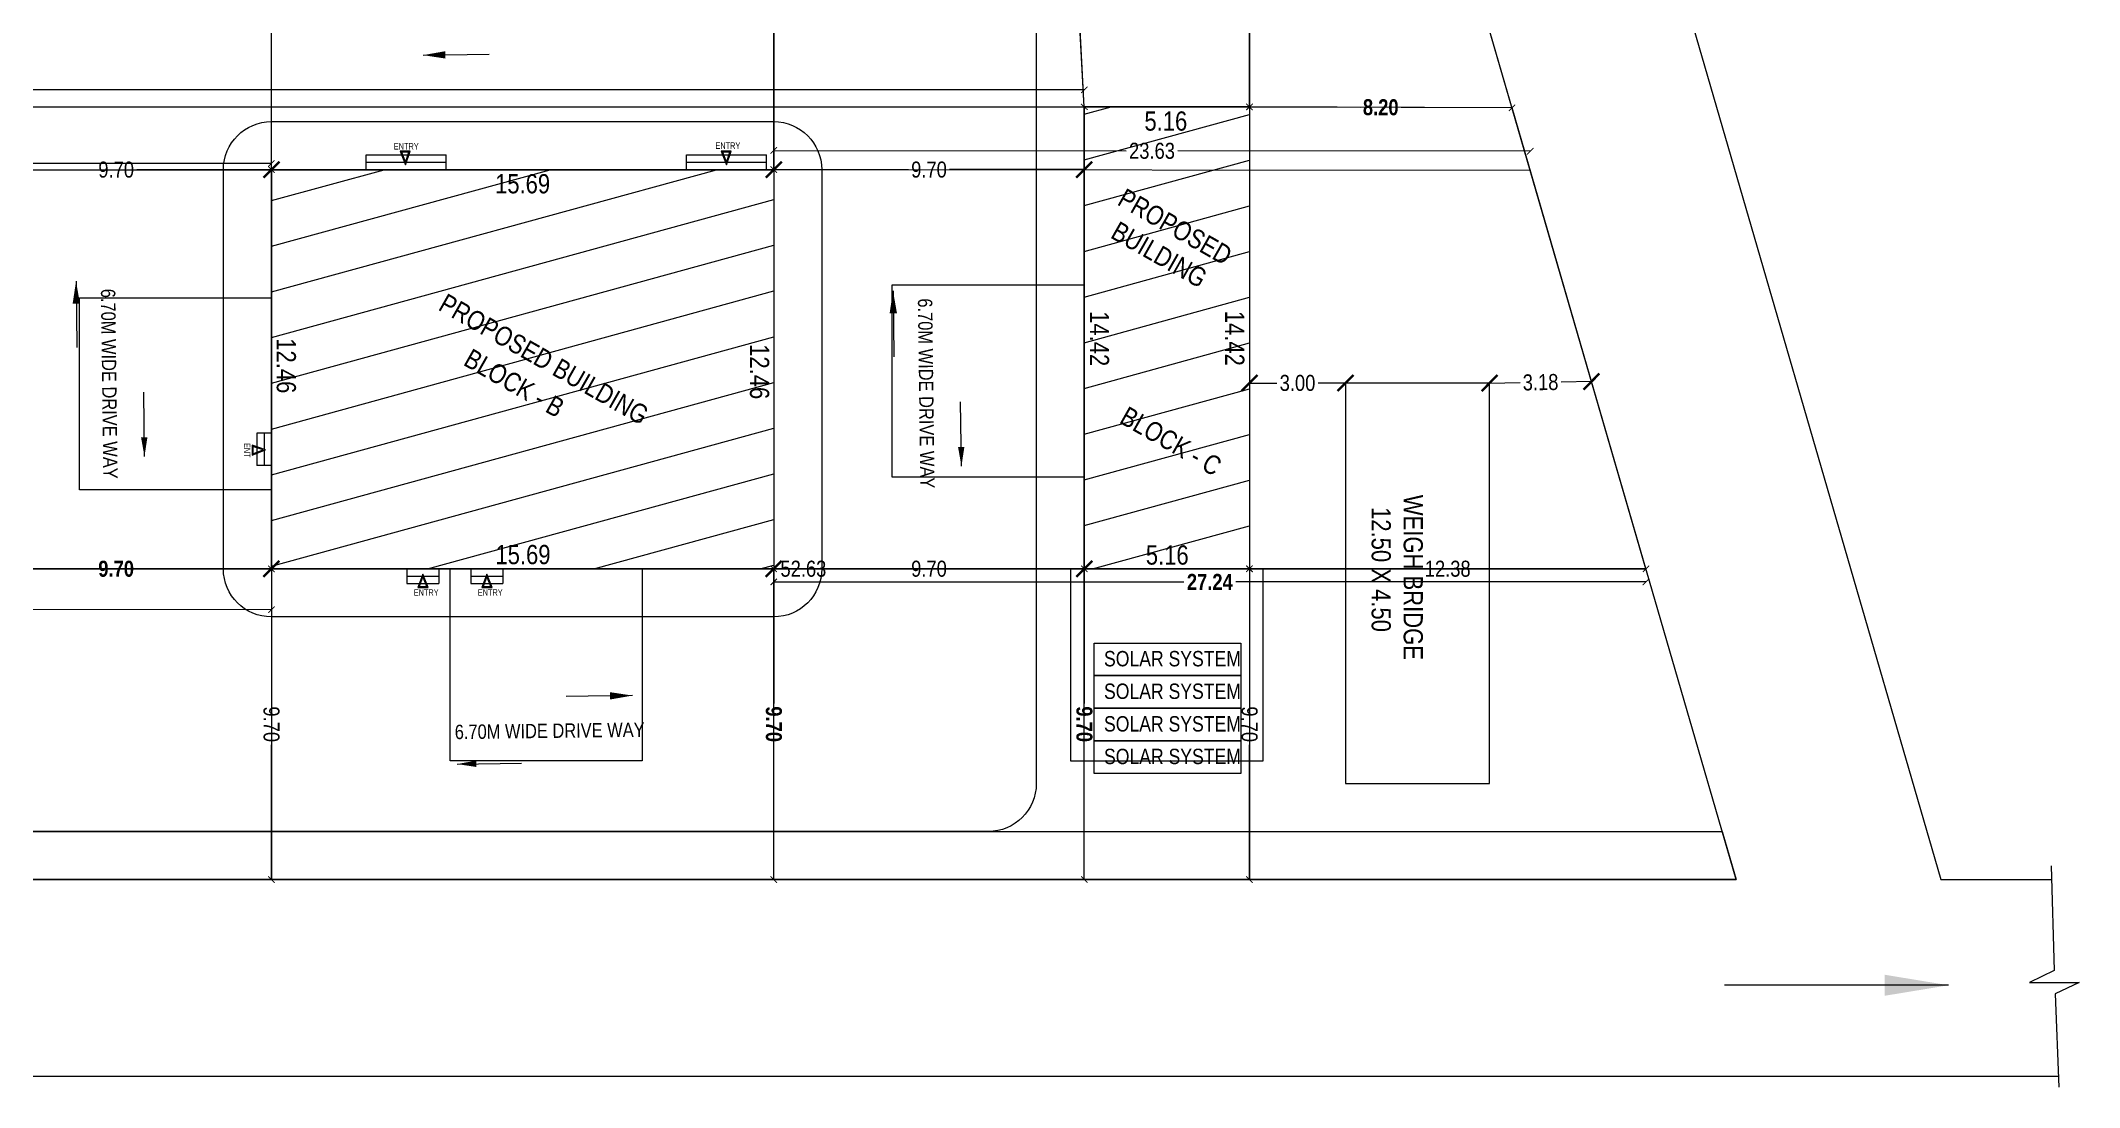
# Model space of a CAD drawing. Header units: metres. Extents: x -488 to 4759, y 38 to 2071.
# Drawn here: x 3137.4 to 3201.1, y 38.9 to 71.5 of the extents above; entities that cross this region are included whole.
import ezdxf

# ---------------------------------------------------------------- set-up
doc = ezdxf.new("R2010")
doc.units = ezdxf.units.M
doc.header["$MEASUREMENT"] = 0
doc.layers.add('0 @ 1', color=7, linetype='Continuous')
doc.styles.add('2', font='swissc.ttf', dxfattribs={"height": 0.23})
doc.styles.add('CODE', font='swissc.ttf', dxfattribs={"height": 0.25})
doc.dimstyles.new('OUTER', dxfattribs={"dimscale": 0, "dimtxt": 0.3, "dimasz": 0.18, "dimexe": 0.18, "dimexo": 0.0625, "dimgap": 0.09, "dimtad": 0, "dimzin": 0, "dimdsep": 46, "dimtxsty": 'CODE', "dimcen": 0.09, "dimse1": 1, "dimse2": 1, "dimclrd": 8, "dimclrt": 1, "dimadec": 0, "dimazin": 0, "dimtfac": 1, "dimtofl": 0, "dimtmove": 0, "dimatfit": 3, "dimfxl": 0, "dimtolj": 1, "dimtzin": 0, "dimarcsym": 0})
pattern_1 = [(15.353842, (-11974.0462, 6066.174), (-0.36407161, 1.32592491), [])]

# ---------------------------------------------------------------- blocks, each defined once
blk = doc.blocks.new('_ArchTick')
at = {"const_width": 0.15}
blk.add_lwpolyline([(-0.5, -0.5), (0.5, 0.5)], dxfattribs=at)
blk = doc.blocks.new('*D425')
at = {"color": 0, "lineweight": -2, "ltscale": 0.5}
for p, q in [((3144.623, 55.033), (3144.623, 50.825)), ((3144.623, 45.333), (3144.623, 49.542))]:
    blk.add_line(p, q, dxfattribs=at)
at = {"layer": 'Defpoints', "color": 0, "lineweight": -2, "ltscale": 0.5}
for p in [(3144.623, 55.033), (3144.623, 45.333), (3144.623, 45.333)]:
    blk.add_point(p, dxfattribs=at)
at = {"color": 0, "lineweight": -2, "ltscale": 0.5, "xscale": 0.2, "yscale": 0.2, "zscale": 0.2}
for p, rotation in [((3144.623, 55.033), 90.00044213212645), ((3144.623, 45.333), 270.0004421321265)]:
    blk.add_blockref('_ArchTick', p, dxfattribs=dict(at, rotation=rotation))
at = {"color": 0, "ltscale": 0.5, "insert": (3144.623, 50.183), "char_height": 0.25, "attachment_point": 5, "rotation": 270.00044, "style": 'CODE'}
blk.add_mtext('\\A1;{\\H2x;9.70}', dxfattribs=at)
blk = doc.blocks.new('*D424')
at = {"color": 0, "lineweight": -2}
for p, q in [((3134.923, 55.033), (3139.129, 55.033)), ((3144.623, 55.033), (3140.417, 55.033))]:
    blk.add_line(p, q, dxfattribs=at)
at = {"layer": 'Defpoints', "color": 0, "lineweight": -2}
for p in [(3134.923, 55.033), (3144.623, 55.033), (3144.623, 55.033)]:
    blk.add_point(p, dxfattribs=at)
at = {"color": 0, "lineweight": -2, "xscale": 0.5, "yscale": 0.5, "zscale": 0.5}
for p, rotation in [((3134.923, 55.033), 180.0004421321315), ((3144.623, 55.033), 0.0004421321314926)]:
    blk.add_blockref('_ArchTick', p, dxfattribs=dict(at, rotation=rotation))
at = {"color": 0, "lineweight": -2, "insert": (3139.773, 55.033), "char_height": 0.25, "attachment_point": 5, "rotation": 0.00044, "style": 'CODE'}
blk.add_mtext('\\A1;{\\fSwis721 Cn BT|b1|i0|c0|p34;\\H2x;9.70}', dxfattribs=at)
blk = doc.blocks.new('*D423')
at = {"color": 0, "lineweight": -2}
for p, q in [((3134.923, 67.493), (3139.132, 67.493)), ((3144.623, 67.493), (3140.415, 67.493))]:
    blk.add_line(p, q, dxfattribs=at)
at = {"layer": 'Defpoints', "color": 0, "lineweight": -2}
for p in [(3134.923, 67.493), (3134.923, 67.493), (3144.623, 67.493)]:
    blk.add_point(p, dxfattribs=at)
at = {"color": 0, "lineweight": -2, "xscale": 0.5, "yscale": 0.5, "zscale": 0.5}
for p, rotation in [((3134.923, 67.493), 180.0004421321506), ((3144.623, 67.493), 0.0004421321506509)]:
    blk.add_blockref('_ArchTick', p, dxfattribs=dict(at, rotation=rotation))
at = {"color": 0, "lineweight": -2, "insert": (3139.773, 67.493), "char_height": 0.25, "attachment_point": 5, "rotation": 0.00044, "style": 'CODE'}
blk.add_mtext('\\A1;{\\H2x;9.70}', dxfattribs=at)
blk = doc.blocks.new('*D422')
at = {"color": 0, "lineweight": -2}
for p, q in [((3160.313, 67.494), (3164.522, 67.494)), ((3170.013, 67.494), (3165.805, 67.494))]:
    blk.add_line(p, q, dxfattribs=at)
at = {"layer": 'Defpoints', "color": 0, "lineweight": -2}
for p in [(3160.313, 67.494), (3170.013, 67.494), (3170.013, 67.494)]:
    blk.add_point(p, dxfattribs=at)
at = {"color": 0, "lineweight": -2, "xscale": 0.5, "yscale": 0.5, "zscale": 0.5}
for p, rotation in [((3160.313, 67.494), 180.0004421321664), ((3170.013, 67.494), 0.0004421321664024)]:
    blk.add_blockref('_ArchTick', p, dxfattribs=dict(at, rotation=rotation))
at = {"color": 0, "lineweight": -2, "insert": (3165.163, 67.494), "char_height": 0.25, "attachment_point": 5, "rotation": 0.00044, "style": 'CODE'}
blk.add_mtext('\\A1;{\\H2x;9.70}', dxfattribs=at)
blk = doc.blocks.new('*D421')
at = {"color": 0, "lineweight": -2, "ltscale": 400}
for p, q in [((3175.173, 69.454), (3178.631, 69.441)), ((3183.373, 69.424), (3179.916, 69.437))]:
    blk.add_line(p, q, dxfattribs=at)
at = {"layer": 'Defpoints', "color": 0, "lineweight": -2, "ltscale": 400}
for p in [(3175.173, 69.454), (3183.373, 69.424), (3183.373, 69.424)]:
    blk.add_point(p, dxfattribs=at)
at = {"color": 0, "lineweight": -2, "ltscale": 400, "xscale": 0.2, "yscale": 0.2, "zscale": 0.2}
for p, rotation in [((3175.173, 69.454), 179.7943411238557), ((3183.373, 69.424), 359.7943411238556)]:
    blk.add_blockref('_ArchTick', p, dxfattribs=dict(at, rotation=rotation))
at = {"color": 0, "ltscale": 400, "insert": (3179.273, 69.439), "char_height": 0.25, "attachment_point": 5, "rotation": 359.79434, "style": 'CODE'}
blk.add_mtext('\\A1;{\\fSwis721 Cn BT|b1|i0|c0|p34;\\H2x;8.20}', dxfattribs=at)
blk = doc.blocks.new('*D420')
at = {"color": 0, "lineweight": -2}
for p, q in [((3175.173, 60.834), (3176.032, 60.834)), ((3178.173, 60.834), (3177.314, 60.834))]:
    blk.add_line(p, q, dxfattribs=at)
at = {"layer": 'Defpoints', "color": 0, "lineweight": -2}
for p in [(3175.173, 60.834), (3175.173, 60.834), (3178.173, 60.834)]:
    blk.add_point(p, dxfattribs=at)
at = {"color": 0, "lineweight": -2, "xscale": 0.5, "yscale": 0.5, "zscale": 0.5}
for p, rotation in [((3175.173, 60.834), 180.0004421323777), ((3178.173, 60.834), 0.0004421323776692999)]:
    blk.add_blockref('_ArchTick', p, dxfattribs=dict(at, rotation=rotation))
at = {"color": 0, "lineweight": -2, "insert": (3176.673, 60.834), "char_height": 0.25, "attachment_point": 5, "rotation": 0.00044, "style": 'CODE'}
blk.add_mtext('\\A1;{\\H2x;3.00}', dxfattribs=at)
blk = doc.blocks.new('*D419')
at = {"color": 0, "lineweight": -2, "ltscale": 400}
for p, q in [((3175.173, 55.034), (3180.569, 55.034)), ((3187.555, 55.034), (3182.159, 55.034))]:
    blk.add_line(p, q, dxfattribs=at)
at = {"layer": 'Defpoints', "color": 0, "lineweight": -2, "ltscale": 400}
for p in [(3175.173, 55.034), (3187.555, 55.034), (3187.555, 55.034)]:
    blk.add_point(p, dxfattribs=at)
at = {"color": 0, "lineweight": -2, "ltscale": 400, "xscale": 0.2, "yscale": 0.2, "zscale": 0.2}
for p, rotation in [((3175.173, 55.034), 180.0004421316135), ((3187.555, 55.034), 0.0004421316136347)]:
    blk.add_blockref('_ArchTick', p, dxfattribs=dict(at, rotation=rotation))
at = {"color": 0, "ltscale": 400, "insert": (3181.364, 55.034), "char_height": 0.25, "attachment_point": 5, "rotation": 0.00044, "style": 'CODE'}
blk.add_mtext('\\A1;{\\H2x;12.38}', dxfattribs=at)
blk = doc.blocks.new('*D418')
at = {"color": 0, "lineweight": -2}
for p, q in [((3182.673, 60.834), (3183.624, 60.847)), ((3185.856, 60.879), (3184.906, 60.865))]:
    blk.add_line(p, q, dxfattribs=at)
at = {"layer": 'Defpoints', "color": 0, "lineweight": -2}
for p in [(3182.673, 60.834), (3185.856, 60.879), (3185.856, 60.879)]:
    blk.add_point(p, dxfattribs=at)
at = {"color": 0, "lineweight": -2, "xscale": 0.5, "yscale": 0.5, "zscale": 0.5}
for p, rotation in [((3182.673, 60.834), 180.8092272004359), ((3185.856, 60.879), 0.8092272004359452)]:
    blk.add_blockref('_ArchTick', p, dxfattribs=dict(at, rotation=rotation))
at = {"color": 0, "lineweight": -2, "insert": (3184.265, 60.856), "char_height": 0.25, "attachment_point": 5, "rotation": 0.80923, "style": 'CODE'}
blk.add_mtext('\\A1;{\\H2x;3.18}', dxfattribs=at)
blk = doc.blocks.new('*D417')
at = {"color": 0, "lineweight": -2}
for p, q in [((3160.313, 55.034), (3164.522, 55.034)), ((3170.013, 55.034), (3165.805, 55.034))]:
    blk.add_line(p, q, dxfattribs=at)
at = {"layer": 'Defpoints', "color": 0, "lineweight": -2}
for p in [(3160.313, 55.034), (3170.013, 55.034), (3170.013, 55.034)]:
    blk.add_point(p, dxfattribs=at)
at = {"color": 0, "lineweight": -2, "xscale": 0.5, "yscale": 0.5, "zscale": 0.5}
for p, rotation in [((3160.313, 55.034), 180.0004421324111), ((3170.013, 55.034), 0.0004421324111652)]:
    blk.add_blockref('_ArchTick', p, dxfattribs=dict(at, rotation=rotation))
at = {"color": 0, "lineweight": -2, "insert": (3165.163, 55.034), "char_height": 0.25, "attachment_point": 5, "rotation": 0.00044, "style": 'CODE'}
blk.add_mtext('\\A1;{\\H2x;9.70}', dxfattribs=at)
blk = doc.blocks.new('*D416')
at = {"color": 0, "lineweight": -2, "ltscale": 0.5}
for p, q in [((3160.313, 55.034), (3160.313, 50.827)), ((3160.313, 45.334), (3160.313, 49.54))]:
    blk.add_line(p, q, dxfattribs=at)
at = {"layer": 'Defpoints', "color": 0, "lineweight": -2, "ltscale": 0.5}
for p in [(3160.313, 55.034), (3160.313, 45.334), (3160.313, 45.334)]:
    blk.add_point(p, dxfattribs=at)
at = {"color": 0, "lineweight": -2, "ltscale": 0.5, "xscale": 0.2, "yscale": 0.2, "zscale": 0.2}
for p, rotation in [((3160.313, 55.034), 90.00044213213724), ((3160.313, 45.334), 270.0004421321372)]:
    blk.add_blockref('_ArchTick', p, dxfattribs=dict(at, rotation=rotation))
at = {"color": 0, "ltscale": 0.5, "insert": (3160.313, 50.184), "char_height": 0.25, "attachment_point": 5, "rotation": 270.00044, "style": 'CODE'}
blk.add_mtext('\\A1;{\\fSwis721 Cn BT|b1|i0|c0|p34;\\H2x;9.70}', dxfattribs=at)
blk = doc.blocks.new('*D415')
at = {"color": 0, "lineweight": -2, "ltscale": 400}
for p, q in [((3160.313, 125.992), (3160.313, 97.549)), ((3160.313, 67.494), (3160.313, 95.937))]:
    blk.add_line(p, q, dxfattribs=at)
at = {"layer": 'Defpoints', "color": 0, "lineweight": -2, "ltscale": 400}
for p in [(3160.313, 125.992), (3160.313, 125.992), (3160.313, 67.494)]:
    blk.add_point(p, dxfattribs=at)
at = {"color": 0, "lineweight": -2, "ltscale": 400, "xscale": 0.2, "yscale": 0.2, "zscale": 0.2}
for p, rotation in [((3160.313, 125.992), 90.00044213217377), ((3160.313, 67.494), 270.0004421321738)]:
    blk.add_blockref('_ArchTick', p, dxfattribs=dict(at, rotation=rotation))
at = {"color": 0, "ltscale": 400, "insert": (3160.313, 96.743), "char_height": 0.25, "attachment_point": 5, "rotation": 270.00044, "style": 'CODE'}
blk.add_mtext('\\A1;{\\H2x;58.50}', dxfattribs=at)
blk = doc.blocks.new('*D414')
at = {"color": 0, "lineweight": -2, "ltscale": 400}
for p, q in [((3144.623, 126.206), (3144.623, 96.045)), ((3144.623, 67.493), (3144.623, 94.5))]:
    blk.add_line(p, q, dxfattribs=at)
at = {"layer": 'Defpoints', "color": 0, "lineweight": -2, "ltscale": 400}
for p in [(3144.623, 126.206), (3144.623, 126.206), (3144.623, 67.493)]:
    blk.add_point(p, dxfattribs=at)
at = {"color": 0, "lineweight": -2, "ltscale": 400, "xscale": 0.2, "yscale": 0.2, "zscale": 0.2}
for p, rotation in [((3144.623, 126.206), 90.00044213212631), ((3144.623, 67.493), 270.0004421321263)]:
    blk.add_blockref('_ArchTick', p, dxfattribs=dict(at, rotation=rotation))
at = {"color": 0, "ltscale": 400, "insert": (3144.623, 95.272), "char_height": 0.25, "attachment_point": 5, "rotation": 270.00044, "style": 'CODE'}
blk.add_mtext('\\A1;{\\fSwis721 Cn BT|b1|i0|c0|p34;\\H2x;58.71}', dxfattribs=at)
blk = doc.blocks.new('*D413')
at = {"color": 0, "lineweight": -2, "ltscale": 0.5}
for p, q in [((3170.013, 55.034), (3170.013, 50.827)), ((3170.013, 45.334), (3170.013, 49.54))]:
    blk.add_line(p, q, dxfattribs=at)
at = {"layer": 'Defpoints', "color": 0, "lineweight": -2, "ltscale": 0.5}
for p in [(3170.013, 55.034), (3170.013, 45.334), (3170.013, 45.334)]:
    blk.add_point(p, dxfattribs=at)
at = {"color": 0, "lineweight": -2, "ltscale": 0.5, "xscale": 0.2, "yscale": 0.2, "zscale": 0.2}
for p, rotation in [((3170.013, 55.034), 90.00044213214794), ((3170.013, 45.334), 270.000442132148)]:
    blk.add_blockref('_ArchTick', p, dxfattribs=dict(at, rotation=rotation))
at = {"color": 0, "ltscale": 0.5, "insert": (3170.013, 50.184), "char_height": 0.25, "attachment_point": 5, "rotation": 270.00044, "style": 'CODE'}
blk.add_mtext('\\A1;{\\fSwis721 Cn BT|b1|i0|c0|p34;\\H2x;9.70}', dxfattribs=at)
blk = doc.blocks.new('*D412')
at = {"color": 0, "lineweight": -2, "ltscale": 0.5}
for p, q in [((3175.173, 55.034), (3175.173, 50.825)), ((3175.173, 45.334), (3175.173, 49.542))]:
    blk.add_line(p, q, dxfattribs=at)
at = {"layer": 'Defpoints', "color": 0, "lineweight": -2, "ltscale": 0.5}
for p in [(3175.173, 55.034), (3175.173, 45.334), (3175.173, 45.334)]:
    blk.add_point(p, dxfattribs=at)
at = {"color": 0, "lineweight": -2, "ltscale": 0.5, "xscale": 0.2, "yscale": 0.2, "zscale": 0.2}
for p, rotation in [((3175.173, 55.034), 90.00044213214525), ((3175.173, 45.334), 270.0004421321452)]:
    blk.add_blockref('_ArchTick', p, dxfattribs=dict(at, rotation=rotation))
at = {"color": 0, "ltscale": 0.5, "insert": (3175.173, 50.184), "char_height": 0.25, "attachment_point": 5, "rotation": 270.00044, "style": 'CODE'}
blk.add_mtext('\\A1;{\\H2x;9.70}', dxfattribs=at)
blk = doc.blocks.new('*D411')
at = {"color": 0, "lineweight": -2, "ltscale": 400}
for p, q in [((3134.923, 55.033), (3160.434, 55.034)), ((3187.555, 55.034), (3162.044, 55.034))]:
    blk.add_line(p, q, dxfattribs=at)
at = {"layer": 'Defpoints', "color": 0, "lineweight": -2, "ltscale": 400}
for p in [(3134.923, 55.033), (3187.555, 55.034), (3187.555, 55.034)]:
    blk.add_point(p, dxfattribs=at)
at = {"color": 0, "lineweight": -2, "ltscale": 400, "xscale": 0.2, "yscale": 0.2, "zscale": 0.2}
for p, rotation in [((3134.923, 55.033), 180.0004421320399), ((3187.555, 55.034), 0.0004421320399308)]:
    blk.add_blockref('_ArchTick', p, dxfattribs=dict(at, rotation=rotation))
at = {"color": 0, "ltscale": 400, "insert": (3161.239, 55.034), "char_height": 0.25, "attachment_point": 5, "rotation": 0.00044, "style": 'CODE'}
blk.add_mtext('\\A1;{\\H2x;52.63}', dxfattribs=at)
blk = doc.blocks.new('*D410')
at = {"color": 0, "lineweight": -2, "ltscale": 400}
for p, q in [((3050.974, 53.756), (3096.989, 53.757)), ((3144.624, 53.759), (3098.609, 53.757))]:
    blk.add_line(p, q, dxfattribs=at)
at = {"layer": 'Defpoints', "color": 0, "lineweight": -2, "ltscale": 400}
for p in [(3050.974, 55.03), (3144.624, 55.033), (3050.974, 53.756)]:
    blk.add_point(p, dxfattribs=at)
at = {"color": 0, "lineweight": -2, "ltscale": 400, "xscale": 0.2, "yscale": 0.2, "zscale": 0.2}
for p, rotation in [((3050.974, 53.756), 180.0016177440347), ((3144.624, 53.759), 0.001617744034732)]:
    blk.add_blockref('_ArchTick', p, dxfattribs=dict(at, rotation=rotation))
at = {"color": 0, "ltscale": 400, "insert": (3097.799, 53.757), "char_height": 0.25, "attachment_point": 5, "rotation": 0.00162, "style": 'CODE'}
blk.add_mtext('\\A1;{\\fSwis721 Cn BT|b1|i0|c0|p34;\\H2x;93.65}', dxfattribs=at)
blk = doc.blocks.new('*D409')
at = {"color": 0, "lineweight": -2, "ltscale": 400}
for p, q in [((3050.973, 67.684), (3096.988, 67.685)), ((3144.623, 67.686), (3098.608, 67.685))]:
    blk.add_line(p, q, dxfattribs=at)
at = {"layer": 'Defpoints', "color": 0, "lineweight": -2, "ltscale": 400}
for p in [(3050.973, 67.684), (3144.623, 67.493), (3050.973, 67.491)]:
    blk.add_point(p, dxfattribs=at)
at = {"color": 0, "lineweight": -2, "ltscale": 400, "xscale": 0.2, "yscale": 0.2, "zscale": 0.2}
for p, rotation in [((3050.973, 67.684), 180.0016177440345), ((3144.623, 67.686), 0.0016177440344922)]:
    blk.add_blockref('_ArchTick', p, dxfattribs=dict(at, rotation=rotation))
at = {"color": 0, "ltscale": 400, "insert": (3097.798, 67.685), "char_height": 0.25, "attachment_point": 5, "rotation": 0.00162, "style": 'CODE'}
blk.add_mtext('\\A1;{\\fSwis721 Cn BT|b1|i0|c0|p34;\\H2x;93.65}', dxfattribs=at)
blk = doc.blocks.new('*D408')
at = {"color": 0, "lineweight": -2, "ltscale": 400}
for p, q in [((3160.313, 54.625), (3173.122, 54.626)), ((3187.555, 54.626), (3174.746, 54.626))]:
    blk.add_line(p, q, dxfattribs=at)
at = {"layer": 'Defpoints', "color": 0, "lineweight": -2, "ltscale": 400}
for p in [(3160.313, 55.033), (3187.555, 55.034), (3187.555, 54.626)]:
    blk.add_point(p, dxfattribs=at)
at = {"color": 0, "lineweight": -2, "ltscale": 400, "xscale": 0.2, "yscale": 0.2, "zscale": 0.2}
for p, rotation in [((3160.313, 54.625), 180.0008607400376), ((3187.555, 54.626), 0.0008607400376506001)]:
    blk.add_blockref('_ArchTick', p, dxfattribs=dict(at, rotation=rotation))
at = {"color": 0, "ltscale": 400, "insert": (3173.934, 54.626), "char_height": 0.25, "attachment_point": 5, "rotation": 0.00086, "style": 'CODE'}
blk.add_mtext('\\A1;{\\fSwis721 Cn BT|b1|i0|c0|p34;\\H2x;27.24}', dxfattribs=at)
blk = doc.blocks.new('*D407')
at = {"color": 0, "lineweight": -2, "ltscale": 400}
for p, q in [((3160.314, 68.093), (3171.325, 68.081)), ((3183.943, 68.067), (3172.932, 68.079))]:
    blk.add_line(p, q, dxfattribs=at)
at = {"layer": 'Defpoints', "color": 0, "lineweight": -2, "ltscale": 400}
for p in [(3160.313, 67.494), (3183.943, 68.067), (3183.942, 67.467)]:
    blk.add_point(p, dxfattribs=at)
at = {"color": 0, "lineweight": -2, "ltscale": 400, "xscale": 0.2, "yscale": 0.2, "zscale": 0.2}
for p, rotation in [((3160.314, 68.093), 179.9358319184348), ((3183.943, 68.067), 359.9358319184348)]:
    blk.add_blockref('_ArchTick', p, dxfattribs=dict(at, rotation=rotation))
at = {"color": 0, "ltscale": 400, "insert": (3172.128, 68.08), "char_height": 0.25, "attachment_point": 5, "rotation": 359.93583, "style": 'CODE'}
blk.add_mtext('\\A1;{\\H2x;23.63}', dxfattribs=at)
blk = doc.blocks.new('*D406')
at = {"color": 0, "lineweight": -2, "ltscale": 400}
for p, q in [((3050.973, 69.984), (3109.532, 69.986)), ((3170.013, 69.987), (3111.454, 69.986))]:
    blk.add_line(p, q, dxfattribs=at)
at = {"layer": 'Defpoints', "color": 0, "lineweight": -2, "ltscale": 400}
for p in [(3050.973, 69.984), (3050.973, 69.45), (3170.013, 69.454)]:
    blk.add_point(p, dxfattribs=at)
at = {"color": 0, "lineweight": -2, "ltscale": 400, "xscale": 0.2, "yscale": 0.2, "zscale": 0.2}
for p, rotation in [((3050.973, 69.984), 180.0016177440345), ((3170.013, 69.987), 0.0016177440344922)]:
    blk.add_blockref('_ArchTick', p, dxfattribs=dict(at, rotation=rotation))
at = {"color": 0, "ltscale": 400, "insert": (3110.493, 69.986), "char_height": 0.25, "attachment_point": 5, "rotation": 0.00162, "style": 'CODE'}
blk.add_mtext('\\A1;{\\H2x;119.04}', dxfattribs=at)
blk = doc.blocks.new('*D405')
at = {"color": 0, "lineweight": -2, "ltscale": 400}
for p, q in [((3050.974, 55.033), (3109.516, 55.032)), ((3170.013, 55.031), (3111.47, 55.032))]:
    blk.add_line(p, q, dxfattribs=at)
at = {"layer": 'Defpoints', "color": 0, "lineweight": -2, "ltscale": 400}
for p in [(3050.974, 55.033), (3050.974, 55.033), (3170.013, 55.031)]:
    blk.add_point(p, dxfattribs=at)
at = {"color": 0, "lineweight": -2, "ltscale": 400, "xscale": 0.2, "yscale": 0.2, "zscale": 0.2}
for p, rotation in [((3050.974, 55.033), 179.9992665193407), ((3170.013, 55.031), 359.9992665193408)]:
    blk.add_blockref('_ArchTick', p, dxfattribs=dict(at, rotation=rotation))
at = {"color": 0, "ltscale": 400, "insert": (3110.493, 55.032), "char_height": 0.25, "attachment_point": 5, "rotation": 359.99927, "style": 'CODE'}
blk.add_mtext('\\A1;{\\fSwis721 Cn BT|b1|i0|c0|p34;\\H2x;119.04}', dxfattribs=at)
blk = doc.blocks.new('*D403')
at = {"color": 0, "lineweight": -2}
for p, q in [((3166.963, 125.901), (3168.444, 98.481)), ((3170.013, 69.454), (3168.531, 96.874))]:
    blk.add_line(p, q, dxfattribs=at)
at = {"layer": 'Defpoints', "color": 0, "lineweight": -2}
for p in [(3166.963, 125.901), (3170.013, 69.454), (3170.013, 69.454)]:
    blk.add_point(p, dxfattribs=at)
at = {"color": 0, "lineweight": -2, "xscale": 0.2, "yscale": 0.2, "zscale": 0.2}
for p, rotation in [((3166.963, 125.901), 93.09340992295216), ((3170.013, 69.454), 273.0934099229521)]:
    blk.add_blockref('_ArchTick', p, dxfattribs=dict(at, rotation=rotation))
at = {"color": 0, "lineweight": -2, "insert": (3168.488, 97.677), "char_height": 0.25, "attachment_point": 5, "rotation": 273.09341, "style": 'CODE'}
blk.add_mtext('\\A1;{\\H2x;56.53}', dxfattribs=at)
blk = doc.blocks.new('*D402')
at = {"color": 0, "lineweight": -2}
for p, q in [((3175.173, 97.646), (3175.173, 84.359)), ((3175.173, 69.454), (3175.173, 82.74))]:
    blk.add_line(p, q, dxfattribs=at)
at = {"layer": 'Defpoints', "color": 0, "lineweight": -2}
for p in [(3175.173, 97.646), (3175.173, 97.646), (3175.173, 69.454)]:
    blk.add_point(p, dxfattribs=at)
at = {"color": 0, "lineweight": -2, "xscale": 0.2, "yscale": 0.2, "zscale": 0.2}
for p, rotation in [((3175.173, 97.646), 90.00044201734514), ((3175.173, 69.454), 270.0004420173451)]:
    blk.add_blockref('_ArchTick', p, dxfattribs=dict(at, rotation=rotation))
at = {"color": 0, "lineweight": -2, "insert": (3175.173, 83.55), "char_height": 0.25, "attachment_point": 5, "rotation": 270.00044, "style": 'CODE'}
blk.add_mtext('\\A1;{\\fSwis721 Cn BT|b1|i0|c0|p34;\\H2x;28.20}', dxfattribs=at)

msp = doc.modelspace()

# ---------------------------------------------------------------- hatches: boundary and pattern name
at = {"lineweight": -2}
h = msp.add_hatch(dxfattribs=at)
h.set_pattern_fill('ANSI31', color=256, scale=11, angle=-29.6461576)
h.set_pattern_definition(pattern_1)
h.paths.add_polyline_path([(3170.01323, 55.03359), (3175.17323, 55.03363), (3175.17311, 69.45363), (3170.01311, 69.45359)])
h.paths.add_polyline_path([(3170.72651, 59.40242), (3173.83257, 57.63462), (3174.45408, 58.72663), (3171.34802, 60.49443)], flags=24)
h.paths.add_polyline_path([(3170.36615, 65.22892), (3173.69468, 63.33451), (3174.81796, 65.30815), (3171.48944, 67.20256)], flags=24)
h.paths.add_polyline_path([(3171.75684, 54.82843), (3173.44853, 54.82845), (3173.44852, 56.08494), (3171.75683, 56.08493)], flags=9)
h.paths.add_polyline_path([(3169.849, 63.27327), (3169.84902, 61.18418), (3171.10551, 61.18419), (3171.1055, 63.27328)], flags=9)
h.paths.add_polyline_path([(3174.07378, 63.28425), (3174.0738, 61.19516), (3175.33029, 61.19517), (3175.33028, 63.28426)], flags=9)
h.paths.add_polyline_path([(3171.71292, 68.37532), (3173.40461, 68.37533), (3173.4046, 69.63183), (3171.71291, 69.63182)], flags=9)
h = msp.add_hatch(dxfattribs=at)
h.set_pattern_fill('ANSI31', color=256, scale=11, angle=-29.6461576)
h.set_pattern_definition(pattern_1)
h.paths.add_polyline_path([(3160.31313, 67.49352), (3144.62313, 67.4934), (3144.62323, 55.0334), (3160.31323, 55.03352)])
h.paths.add_polyline_path([(3149.44988, 62.92601), (3155.57837, 59.43801), (3156.19988, 60.53003), (3150.0714, 64.01802)], flags=24)
h.paths.add_polyline_path([(3144.45196, 62.4307), (3144.45198, 60.34161), (3145.70847, 60.34162), (3145.70846, 62.43071)], flags=9)
h.paths.add_polyline_path([(3151.42481, 54.8421), (3153.5139, 54.84212), (3153.51389, 56.09861), (3151.4248, 56.09859)], flags=9)
h.paths.add_polyline_path([(3159.23398, 62.24638), (3159.234, 60.15729), (3160.49049, 60.15729), (3160.49048, 62.24639)], flags=9)
h.paths.add_polyline_path([(3151.412, 66.41778), (3153.50109, 66.4178), (3153.50108, 67.67429), (3151.41199, 67.67427)], flags=9)

# ---------------------------------------------------------------- linework, layer by layer
for p, q in [((3147.58313, 67.95342), (3150.08313, 67.95344)), ((3147.58313, 67.49342), (3147.58313, 67.95342)), ((3147.58313, 67.72342), (3150.08313, 67.72344)), ((3150.08313, 67.49344), (3150.08313, 67.95344)), ((3157.58313, 67.9535), (3160.08313, 67.95352)), ((3157.58313, 67.4935), (3157.58313, 67.9535)), ((3157.58313, 67.7235), (3160.08313, 67.72352)), ((3160.08313, 67.49352), (3160.08313, 67.95352)), ((3144.62319, 59.2634), (3144.16319, 59.26339)), ((3144.6232, 58.2634), (3144.1632, 58.26339)), ((3148.85323, 55.03343), (3148.85323, 54.57343)), ((3149.85323, 55.03344), (3149.85323, 54.57344)), ((3150.85323, 55.03344), (3150.85323, 54.57344)), ((3151.85323, 55.03345), (3151.85323, 54.57345))]:
    msp.add_line(p, q, dxfattribs=at)
for p, q in [((3144.16319, 59.26339), (3144.1632, 58.26339)), ((3144.39319, 59.2634), (3144.3932, 58.2634)), ((3148.85323, 54.80343), (3149.85323, 54.80344)), ((3150.85323, 54.80344), (3151.85323, 54.80345)), ((3148.85323, 54.57343), (3149.85323, 54.57344)), ((3150.85323, 54.57344), (3151.85323, 54.57345))]:
    msp.add_line(p, q)
for points in [[(3172.0082, 130.53625), (3196.76605, 45.33267), (3200.22947, 45.33267)], [(3047.79572, 39.19413), (3200.43913, 39.19413)]]:
    msp.add_lwpolyline(points)
at = {"ltscale": 400}
for points in [[(3050.9733, 127.48267), (3050.9733, 45.33267), (3190.3733, 45.33375), (3166.96252, 125.9014)], [(3144.62313, 67.4934), (3144.62268, 126.20595), (3160.31268, 125.99205), (3160.31313, 67.49352), (3144.62313, 67.4934)], [(3170.01311, 69.45359), (3166.96252, 125.9014), (3175.1729, 97.64558), (3175.17311, 69.45363), (3170.01311, 69.45359)], [(3134.92274, 117.93332), (3134.92329, 55.03332), (3187.55475, 55.03373), (3169.27775, 117.93359), (3134.92274, 117.93328)], [(3170.01323, 55.03359), (3050.9736, 55.03023), (3050.97319, 69.45267), (3170.01311, 69.45359)], [(3175.17311, 69.45363), (3175.17323, 55.03363), (3170.01323, 55.03359), (3170.01311, 69.45359)], [(3183.37327, 69.4242), (3175.17311, 69.45363), (3175.17323, 55.03363), (3187.55475, 55.03373), (3183.37327, 69.4242)], [(3050.9736, 55.03267), (3050.9735, 67.49269), (3144.62313, 67.4934), (3144.62323, 55.0334), (3050.9733, 55.03267)], [(3160.31323, 55.03352), (3144.62323, 55.0334), (3144.62313, 67.4934), (3160.31313, 67.49352)], [(3160.31323, 55.03352), (3187.55475, 55.03373), (3183.94196, 67.46705), (3160.31313, 67.49352), (3160.31323, 55.03352)], [(3107.68762, 46.83311), (3189.93744, 46.83375), (3190.3733, 45.33375), (3107.68763, 45.33311)]]:
    msp.add_lwpolyline(points, close=True, dxfattribs=at)
at = {"linetype": 'ByBlock', "ltscale": 400}
msp.add_lwpolyline([(3168.84189, 119.43358), (3168.51273, 119.43358), (3168.51328, 48.33358, -0.41421356), (3167.01329, 46.83357), (3107.68762, 46.83311, 0.41018343), (3107.18767, 46.34), (3107.17381, 45.33311)], format="xyb", dxfattribs=at)
at = {"ltscale": 0.05}
for points in [[(3175.17311, 69.45363), (3175.17323, 55.03363), (3170.01323, 55.03359), (3170.01311, 69.45359)], [(3160.31323, 55.03352), (3144.62323, 55.0334), (3144.62313, 67.4934), (3160.31313, 67.49352)]]:
    msp.add_lwpolyline(points, close=True, dxfattribs=at)
at = {"linetype": 'ByBlock', "ltscale": 400}
msp.add_lwpolyline([(3160.31324, 53.53352), (3144.62324, 53.5334, -0.41421356), (3143.12323, 55.03339), (3143.12313, 67.49339, -0.41421356), (3144.62312, 68.9934), (3160.31312, 68.99352, -0.41421356), (3161.81313, 67.49353), (3161.81323, 55.03353, -0.41421356)], format="xyb", close=True, dxfattribs=at)
at = {"lineweight": 30}
for points in [[(3148.80678, 67.64537), (3148.80678, 67.64537), (3148.96099, 68.066), (3148.64565, 68.066)], [(3148.80947, 67.72032), (3148.91866, 68.036), (3148.68561, 68.036)], [(3158.83313, 67.64544), (3158.83313, 67.64544), (3158.98734, 68.06608), (3158.67199, 68.06607)], [(3158.83582, 67.7204), (3158.945, 68.03608), (3158.71196, 68.03608)], [(3144.437, 58.74425), (3144.437, 58.74425), (3144.01636, 58.89846), (3144.01636, 58.58312)], [(3144.36204, 58.74694), (3144.04636, 58.85613), (3144.04636, 58.62308)], [(3149.35323, 54.87098), (3149.35323, 54.87098), (3149.19902, 54.45034), (3149.51436, 54.45035)], [(3149.35054, 54.79602), (3149.24135, 54.48034), (3149.4744, 54.48035)], [(3151.35323, 54.87099), (3151.35323, 54.87099), (3151.19902, 54.45036), (3151.51436, 54.45036)], [(3151.35054, 54.79604), (3151.24135, 54.48036), (3151.4744, 54.48036)]]:
    msp.add_lwpolyline(points, close=True, dxfattribs=at)
at = {"lineweight": -2}
for points in [[(3170.01316, 63.89362), (3170.0132, 57.89362), (3164.0132, 57.89357), (3164.01316, 63.89357)], [(3144.62316, 63.49539), (3144.62321, 57.49539), (3138.62321, 57.49534), (3138.62316, 63.49534)], [(3178.17318, 60.83366), (3178.17328, 48.33366), (3182.67328, 48.33369), (3182.67318, 60.83369)], [(3156.20687, 55.03505), (3156.20691, 49.03505), (3150.20691, 49.03501), (3150.20687, 55.03501)], [(3175.59313, 55.03364), (3175.59317, 49.03364), (3169.59317, 49.03359), (3169.59313, 55.03359)]]:
    msp.add_lwpolyline(points, close=True, dxfattribs=at)
at = {"ltscale": 0.5}
for points in [[(3144.62323, 55.0334), (3144.6233, 45.3334), (3160.3133, 45.33352), (3160.31323, 55.03352), (3144.62323, 55.0334)], [(3175.17323, 55.03363), (3175.1733, 45.33363), (3170.0133, 45.33359), (3170.01303, 55.03359), (3175.17323, 55.03363)]]:
    msp.add_lwpolyline(points, close=True, dxfattribs=at)
for points in [[(3170.32215, 52.71731), (3174.90275, 52.71735), (3174.90276, 51.70013), (3170.32216, 51.7001)], [(3170.32216, 51.7001), (3174.90276, 51.70013), (3174.90276, 50.68292), (3170.32216, 50.68288)], [(3170.32216, 50.68288), (3174.90276, 50.68292), (3174.90277, 49.6657), (3170.32217, 49.66567)], [(3170.32217, 49.66567), (3174.90277, 49.6657), (3174.90278, 48.64849), (3170.32218, 48.64845)]]:
    msp.add_lwpolyline(points, close=True)
at = {"lineweight": 30}
msp.add_lwpolyline([(3200.21786, 45.76547), (3200.30556, 42.49713), (3199.53777, 42.12364), (3201.09039, 42.12575), (3200.33368, 41.76883), (3200.45314, 38.85212)], dxfattribs=at)

# ---------------------------------------------------------------- texts
at = {"lineweight": -2, "style": '2'}
for s, rotation, p in [('ENTRY', 0.0004421, (3148.44679, 68.12237)), ('ENTRY', 0.0004421, (3158.49213, 68.14393)), ('ENT', 270.0004421, (3143.7612, 58.962)), ('ENTRY', 0.0004421, (3149.0696, 54.19665)), ('ENTRY', 0.0004421, (3151.0696, 54.19667))]:
    msp.add_text(s, height=0.2, rotation=rotation, dxfattribs=at).set_placement(p)
at = {"lineweight": -2, "char_height": 0.6, "attachment_point": 5, "style": 'CODE'}
for s, insert, rotation in [('\\A1;5.16', (3172.56032, 69.00747), 0.0004421), ('\\A1;15.69', (3152.46784, 67.04993), 0.0004421), ('PROPOSED \\PBUILDING', (3172.60171, 65.27447), 330.3538424), ('\\A1;14.42', (3174.71197, 62.22919), 270.0004421), ('\\A1;14.42', (3170.48719, 62.21821), 270.0004421), ('\\A1;12.46', (3145.08411, 61.37174), 270.0004421), ('\\A1;12.46', (3159.86613, 61.18742), 270.0004421), ('\\A1;15.69', (3152.48065, 55.47425), 0.0004421), ('\\A1;5.16', (3172.60424, 55.46058), 0.0004421)]:
    msp.add_mtext(s, dxfattribs=dict(at, insert=insert, rotation=rotation))
at = {"linetype": 'ByBlock', "lineweight": 30, "attachment_point": 1, "style": '2'}
for s, insert, char_height, width, rotation in [('6.70M WIDE DRIVE WAY', (3139.74504, 63.77908), 0.448, 9.999999999999999e-16, 270.718105), ('PROPOSED BUILDING', (3150.09783, 63.65331), 0.6, 9.1753112, 330.3538424), ('6.70M WIDE DRIVE WAY', (3165.26381, 63.47922), 0.448, 9.999999999999999e-16, 270.718105), ('BLOCK - B', (3150.88133, 61.93309), 0.6, 4.3415065, 330.3538424), ('BLOCK - C', (3171.37446, 60.12972), 0.6, 4.3415065, 330.3538424), ('WEIGH BRIDGE\\P  12.50 X 4.50', (3180.58807, 57.34364), 0.6, 6.6740968, 270.0004421), ('SOLAR SYSTEM', (3170.62859, 52.46932), 0.48, 6e-16, 0.0004421), ('SOLAR SYSTEM', (3170.62859, 51.45211), 0.48, 6e-16, 0.0004421), ('SOLAR SYSTEM', (3170.6286, 50.43489), 0.48, 6e-16, 0.0004421), ('6.70M WIDE DRIVE WAY', (3150.34599, 50.1646), 0.448, 9.999999999999999e-16, 0.718105), ('SOLAR SYSTEM', (3170.62861, 49.41768), 0.48, 6e-16, 0.0004421)]:
    msp.add_mtext(s, dxfattribs=dict(at, insert=insert, char_height=char_height, width=width, rotation=rotation))

# ---------------------------------------------------------------- dimensions: what is measured, and where the dimension line sits
at = {"layer": '0 @ 1', "ltscale": 400}
dim = msp.add_linear_dim(base=(3144.62268, 126.20595), p1=(3144.62313, 67.4934), p2=(3144.62268, 126.20595), angle=90.0004421, text='{\\fSwis721 Cn BT|b1|i0|c0|p34;\\H2x;<>}', dimstyle='OUTER', override={"dimscale": 1, "dimtxt": 0.25, "dimasz": 0.2, "dimblk": 'ArchTick', "dimclrd": 0, "dimclrt": 0, "dimtix": 0, "dimtofl": 0, "dimtmove": 0, "dimatfit": 3, "dimfxl": 10}, dxfattribs=at)
dim.commit()
dim.dimension.update_dxf_attribs({"geometry": '*D414', "text_midpoint": (3144.62292, 95.27236), "dimtype": 129})
for p1, p2, distance, text, override, picture, middle in [((3160.31313, 67.49352), (3160.31268, 125.99205), 0, '{\\H2x;<>}', {"dimscale": 1, "dimtxt": 0.25, "dimasz": 0.2, "dimblk": 'ArchTick', "dimclrd": 0, "dimclrt": 0, "dimtix": 0, "dimtofl": 0, "dimtmove": 0, "dimatfit": 3, "dimfxl": 10}, '*D415', (3160.3129, 96.74279)), ((3170.01311, 69.45359), (3050.97319, 69.45023), -0.53387, '{\\H2x;<>}', {"dimscale": 1, "dimtxt": 0.25, "dimasz": 0.2, "dimblk": 'ArchTick', "dimclrd": 0, "dimclrt": 0, "dimtix": 0, "dimtofl": 0, "dimtmove": 0, "dimatfit": 3, "dimfxl": 0}, '*D406', (3110.49314, 69.98578)), ((3175.17311, 69.45363), (3183.37327, 69.4242), 0, '{\\fSwis721 Cn BT|b1|i0|c0|p34;\\H2x;<>}', {"dimscale": 1, "dimtxt": 0.25, "dimasz": 0.2, "dimblk": 'ArchTick', "dimclrd": 0, "dimclrt": 0, "dimtix": 0, "dimtofl": 0, "dimtmove": 0, "dimatfit": 3}, '*D421', (3179.27319, 69.43892)), ((3160.31313, 67.49352), (3183.94196, 67.46705), 0.59965, '{\\H2x;<>}', {"dimscale": 1, "dimtxt": 0.25, "dimasz": 0.2, "dimblk": 'ArchTick', "dimclrd": 0, "dimclrt": 0, "dimtix": 0, "dimtofl": 0, "dimtmove": 0, "dimatfit": 3, "dimfxl": 0}, '*D407', (3172.12822, 68.07994)), ((3144.62313, 67.4934), (3050.97324, 67.49075), -0.19287, '{\\fSwis721 Cn BT|b1|i0|c0|p34;\\H2x;<>}', {"dimscale": 1, "dimtxt": 0.25, "dimasz": 0.2, "dimblk": 'ArchTick', "dimclrd": 0, "dimclrt": 0, "dimtix": 0, "dimtofl": 0, "dimtmove": 0, "dimatfit": 3, "dimfxl": 0}, '*D409', (3097.79818, 67.68494)), ((3170.01323, 55.03115), (3050.9736, 55.03267), 0, '{\\fSwis721 Cn BT|b1|i0|c0|p34;\\H2x;<>}', {"dimscale": 1, "dimtxt": 0.25, "dimasz": 0.2, "dimblk": 'ArchTick', "dimclrd": 0, "dimclrt": 0, "dimtix": 0, "dimtofl": 0, "dimtmove": 0, "dimatfit": 3, "dimfxl": 0}, '*D405', (3110.49341, 55.03191)), ((3144.62375, 55.03288), (3050.9736, 55.03023), 1.27411, '{\\fSwis721 Cn BT|b1|i0|c0|p34;\\H2x;<>}', {"dimscale": 1, "dimtxt": 0.25, "dimasz": 0.2, "dimblk": 'ArchTick', "dimclrd": 0, "dimclrt": 0, "dimtix": 0, "dimtofl": 0, "dimtmove": 0, "dimatfit": 3, "dimfxl": 0}, '*D410', (3097.79871, 53.75745)), ((3134.92323, 55.03332), (3187.55475, 55.03373), 0, '{\\H2x;<>}', {"dimscale": 1, "dimtxt": 0.25, "dimasz": 0.2, "dimblk": 'ArchTick', "dimclrd": 0, "dimclrt": 0, "dimtix": 0, "dimtofl": 0, "dimtmove": 0, "dimatfit": 3, "dimfxl": 0}, '*D411', (3161.23899, 55.03353)), ((3160.31342, 55.03332), (3187.55475, 55.03373), -0.40791, '{\\fSwis721 Cn BT|b1|i0|c0|p34;\\H2x;<>}', {"dimscale": 1, "dimtxt": 0.25, "dimasz": 0.2, "dimblk": 'ArchTick', "dimclrd": 0, "dimclrt": 0, "dimtix": 0, "dimtofl": 0, "dimtmove": 0, "dimatfit": 3, "dimfxl": 0}, '*D408', (3173.93409, 54.62561)), ((3175.17323, 55.03363), (3187.55475, 55.03373), 0, '{\\H2x;<>}', {"dimscale": 1, "dimtxt": 0.25, "dimasz": 0.2, "dimblk": 'ArchTick', "dimclrd": 0, "dimclrt": 0, "dimtix": 0, "dimtofl": 0, "dimtmove": 0, "dimatfit": 3}, '*D419', (3181.36399, 55.03368))]:
    dim = msp.add_aligned_dim(p1=p1, p2=p2, distance=distance, text=text, dimstyle='OUTER', override=override, dxfattribs=at)
    dim.commit()
    dim.dimension.update_dxf_attribs({"geometry": picture, "text_midpoint": middle})
at = {"layer": '0 @ 1', "lineweight": -2}
for p1, p2, text, override, picture, middle in [((3166.96252, 125.9014), (3170.01311, 69.45359), '{\\H2x;<>}', {"dimscale": 1, "dimtxt": 0.25, "dimasz": 0.2, "dimblk": 'ArchTick', "dimclrd": 0, "dimclrt": 0, "dimtix": 0, "dimtofl": 0, "dimtmove": 0, "dimatfit": 3, "dimfxl": 0}, '*D403', (3168.48782, 97.67749)), ((3175.17311, 69.45363), (3175.1729, 97.64558), '{\\fSwis721 Cn BT|b1|i0|c0|p34;\\H2x;28.20}', {"dimscale": 1, "dimtxt": 0.25, "dimasz": 0.2, "dimblk": 'ArchTick', "dimclrd": 0, "dimclrt": 0, "dimtix": 0, "dimtofl": 0, "dimtmove": 0, "dimatfit": 3, "dimfxl": 0}, '*D402', (3175.17301, 83.54961)), ((3144.62313, 67.4934), (3134.92313, 67.49332), '{\\H2x;<>}', {"dimscale": 1, "dimtxt": 0.25, "dimasz": 0.5, "dimblk": 'ArchTick', "dimclrd": 0, "dimclrt": 0, "dimtix": 0, "dimtofl": 0, "dimtmove": 0, "dimatfit": 3, "dimfxl": 0.18}, '*D423', (3139.77313, 67.49336)), ((3160.31313, 67.49352), (3170.01313, 67.49359), '{\\H2x;<>}', {"dimscale": 1, "dimtxt": 0.25, "dimasz": 0.5, "dimblk": 'ArchTick', "dimclrd": 0, "dimclrt": 0, "dimtix": 0, "dimtofl": 0, "dimtmove": 0, "dimatfit": 3, "dimfxl": 0.18}, '*D422', (3165.16313, 67.49356)), ((3182.67318, 60.83369), (3185.85637, 60.87865), '{\\H2x;<>}', {"dimscale": 1, "dimtxt": 0.25, "dimasz": 0.5, "dimblk": 'ArchTick', "dimclrd": 0, "dimclrt": 0, "dimtix": 0, "dimtofl": 0, "dimtmove": 0, "dimatfit": 3, "dimfxl": 0.18}, '*D418', (3184.26478, 60.85617)), ((3178.17318, 60.83366), (3175.17318, 60.83363), '{\\H2x;<>}', {"dimscale": 1, "dimtxt": 0.25, "dimasz": 0.5, "dimblk": 'ArchTick', "dimclrd": 0, "dimclrt": 0, "dimtix": 0, "dimtofl": 0, "dimtmove": 0, "dimatfit": 3, "dimfxl": 0.18}, '*D420', (3176.67318, 60.83364)), ((3134.92323, 55.03332), (3144.62323, 55.0334), '{\\fSwis721 Cn BT|b1|i0|c0|p34;\\H2x;<>}', {"dimscale": 1, "dimtxt": 0.25, "dimasz": 0.5, "dimblk": 'ArchTick', "dimclrd": 0, "dimclrt": 0, "dimtix": 0, "dimtofl": 0, "dimtmove": 0, "dimatfit": 3, "dimfxl": 0.18}, '*D424', (3139.77323, 55.03336)), ((3160.31323, 55.03352), (3170.01323, 55.03359), '{\\H2x;<>}', {"dimscale": 1, "dimtxt": 0.25, "dimasz": 0.5, "dimblk": 'ArchTick', "dimclrd": 0, "dimclrt": 0, "dimtix": 0, "dimtofl": 0, "dimtmove": 0, "dimatfit": 3, "dimfxl": 0.18}, '*D417', (3165.16323, 55.03356))]:
    dim = msp.add_aligned_dim(p1=p1, p2=p2, distance=0, text=text, dimstyle='OUTER', override=override, dxfattribs=at)
    dim.commit()
    dim.dimension.update_dxf_attribs({"geometry": picture, "text_midpoint": middle})
at = {"layer": '0 @ 1', "ltscale": 0.5}
for p1, p2, text, picture, middle in [((3144.62323, 55.0334), (3144.6233, 45.3334), '{\\H2x;<>}', '*D425', (3144.62326, 50.1834)), ((3160.31323, 55.03352), (3160.3133, 45.33352), '{\\fSwis721 Cn BT|b1|i0|c0|p34;\\H2x;<>}', '*D416', (3160.31326, 50.18352)), ((3170.01323, 55.03359), (3170.0133, 45.33359), '{\\fSwis721 Cn BT|b1|i0|c0|p34;\\H2x;<>}', '*D413', (3170.01326, 50.18359)), ((3175.17323, 55.03363), (3175.1733, 45.33363), '{\\H2x;<>}', '*D412', (3175.17326, 50.18363))]:
    dim = msp.add_aligned_dim(p1=p1, p2=p2, distance=0, text=text, dimstyle='OUTER', override={"dimscale": 1, "dimtxt": 0.25, "dimasz": 0.2, "dimblk": 'ArchTick', "dimclrd": 0, "dimclrt": 0, "dimtix": 0, "dimtofl": 0, "dimtmove": 0, "dimatfit": 3, "dimfxl": 0}, dxfattribs=at)
    dim.commit()
    dim.dimension.update_dxf_attribs({"geometry": picture, "text_midpoint": middle})

# ---------------------------------------------------------------- leaders
at = {"layer": '0 @ 1', "lineweight": 30}
msp.add_leader([(3149.35877, 71.06828), (3151.42266, 71.09415)], dimstyle='OUTER', override={"dimscale": 1, "dimasz": 0.7, "dimgap": 0.09, "dimtad": 0, "dimclrd": 256, "dimclrt": 0, "dimfxl": 6}, dxfattribs=at)
at = {"layer": '0 @ 1', "linetype": 'ByBlock', "lineweight": 30}
for points, override in [([(3138.51966, 64.00994), (3138.54553, 61.94605)], {"dimscale": 1, "dimasz": 0.7, "dimgap": 0.09, "dimtad": 0, "dimclrd": 256, "dimclrt": 0, "dimfxl": 6}), ([(3164.03844, 63.71007), (3164.0643, 61.64618)], {"dimscale": 1, "dimasz": 0.7, "dimgap": 0.09, "dimtad": 0, "dimclrd": 256, "dimclrt": 0, "dimfxl": 6}), ([(3140.65754, 58.53573), (3140.63235, 60.54549)], {"dimscale": 1, "dimasz": 0.6, "dimgap": 0.09, "dimtad": 0, "dimclrd": 256, "dimclrt": 0, "dimfxl": 6}), ([(3166.17632, 58.23587), (3166.15113, 60.24563)], {"dimscale": 1, "dimasz": 0.6, "dimgap": 0.09, "dimtad": 0, "dimclrd": 256, "dimclrt": 0, "dimfxl": 6}), ([(3155.89637, 51.07751), (3153.83248, 51.05164)], {"dimscale": 1, "dimasz": 0.7, "dimgap": 0.09, "dimtad": 0, "dimclrd": 256, "dimclrt": 0, "dimfxl": 6}), ([(3150.42216, 48.93963), (3152.43192, 48.96482)], {"dimscale": 1, "dimasz": 0.6, "dimgap": 0.09, "dimtad": 0, "dimclrd": 256, "dimclrt": 0, "dimfxl": 6})]:
    msp.add_leader(points, dimstyle='OUTER', override=override, dxfattribs=at)
at = {"layer": '0 @ 1', "lineweight": -2}
msp.add_leader([(3197.01172, 42.03433), (3190.00641, 42.03433)], dimstyle='OUTER', override={"dimscale": 1, "dimtxt": 0.25, "dimasz": 2, "dimclrd": 256, "dimclrt": 0, "dimfxl": 10}, dxfattribs=at)

doc.saveas('drawing.dxf')
